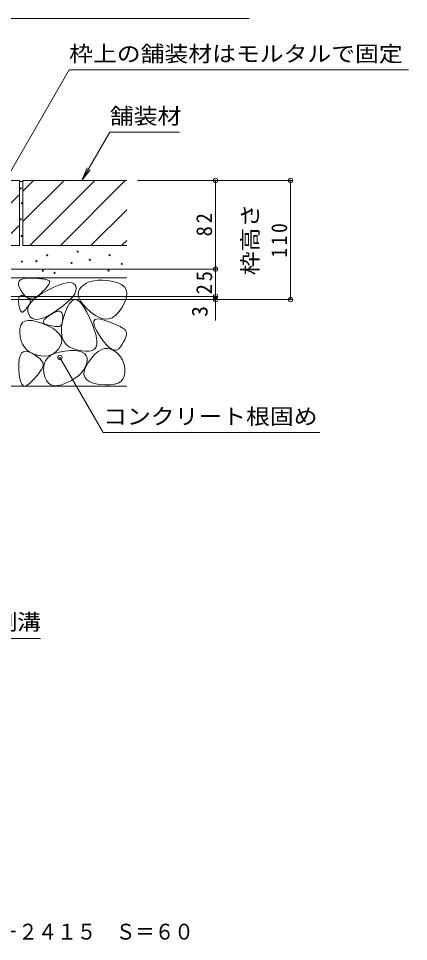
# Model space of a CAD drawing. Units: millimetres at full size, sheet at 1:5. Extents: x -1762 to 1950, y -1351 to 1333.
# Drawn here: x 1005 to 1365, y -1351 to -499 of the extents above; entities that cross this region are included whole.
import ezdxf
from ezdxf.enums import TextEntityAlignment as Align

# ---------------------------------------------------------------- set-up
doc = ezdxf.new("R2010")
doc.units = ezdxf.units.MM
doc.header["$LTSCALE"] = 5
doc.header["$PDMODE"] = 32
doc.header["$PDSIZE"] = 4
for name, color, linetype, lineweight in [('E-4_文字', 7, 'Continuous', 18), ('E-5_建具', 7, 'Continuous', 18), ('E-E_見え係り', 7, 'Continuous', 18)]:
    doc.layers.add(name, color=color, linetype=linetype, lineweight=lineweight)
doc.layers.add('F-4_F-4ﾚｲﾔ', color=2, linetype='Continuous')
doc.styles.add('ＭＳ ゴシック', font='')
doc.styles.get('ＭＳ ゴシック').set_extended_font_data('MS Gothic')

msp = doc.modelspace()

# ---------------------------------------------------------------- linework, layer by layer
at = {"layer": 'E-4_文字'}
for p, q in [((1258.045, -648.862), (1115.201, -648.862)), ((1187.257, -730.862), (1187.257, -648.862)), ((1256.545, -648.862), (1256.545, -758.862)), ((1188.757, -730.862), (957.317, -730.862)), ((1187.257, -755.862), (1187.257, -730.862)), ((1188.757, -755.862), (957.317, -755.862)), ((1187.257, -755.862), (1187.257, -758.862)), ((1258.045, -758.862), (957.317, -758.862)), ((1187.257, -758.862), (1187.257, -778.2))]:
    msp.add_line(p, q, dxfattribs=at)
for p in [(1187.257, -648.862), (1256.545, -648.862), (1187.257, -730.862), (1187.257, -755.862), (1187.257, -758.862), (1256.545, -758.862)]:
    msp.add_point(p, dxfattribs=at)
at = {"layer": 'E-5_建具'}
for p, q in [((972.077, -499.331), (1218.327, -499.331)), ((1052.065, -546.642), (953.005, -718.219)), ((1052.065, -546.642), (1365.433, -546.642)), ((1063.812, -648.862), (1068.595, -637.314)), ((1063.812, -648.862), (1071.421, -638.945)), ((1083.424, -881.378), (1043.485, -812.201)), ((1083.424, -881.378), (1283.424, -881.378)), ((937.948, -1071.622), (1025.55, -1071.622))]:
    msp.add_line(p, q, dxfattribs=at)
msp.add_lwpolyline([(1063.812, -648.862), (1089.617, -604.167), (1154.068, -604.167)], dxfattribs=at)
msp.add_point((1043.485, -812.201), dxfattribs=at)
at = {"layer": 'E-E_見え係り', "color": 2}
for p, q in [((896.318, -648.862), (1006.318, -648.862)), ((1006.318, -648.862), (1006.318, -708.862)), ((1006.318, -649.862), (1009.318, -649.862)), ((1009.318, -658.602), (1019.058, -648.862)), ((1009.318, -686.887), (1047.342, -648.862)), ((1009.318, -648.862), (1009.318, -708.862)), ((1009.318, -648.862), (1105.217, -648.862)), ((1015.626, -708.862), (1075.626, -648.862)), ((1043.91, -708.862), (1103.91, -648.862)), ((959.195, -708.862), (1006.318, -661.739)), ((1072.195, -708.862), (1105.217, -675.84)), ((987.479, -708.862), (1006.318, -690.024)), ((1100.479, -708.862), (1105.217, -704.124)), ((896.318, -708.862), (1006.318, -708.862)), ((1009.318, -708.862), (1105.217, -708.862)), ((1105.217, -738.862), (945.317, -738.862)), ((1105.217, -838.862), (934.317, -838.862))]:
    msp.add_line(p, q, dxfattribs=at)
for points in [[(1033.739, -741.56), (1034.064, -742.227), (1034.001, -743.129), (1033.55, -744.263), (1032.712, -745.632), (1031.486, -747.233), (1029.873, -749.069), (1027.872, -751.138), (1025.483, -753.44), (1022.945, -755.515), (1020.494, -756.904), (1018.13, -757.605), (1015.854, -757.62), (1013.666, -756.947), (1011.566, -755.586), (1009.553, -753.539), (1007.627, -750.805), (1006.11, -747.926), (1005.321, -745.445), (1005.26, -743.363), (1005.928, -741.679), (1007.324, -740.393), (1009.449, -739.505), (1012.302, -739.016), (1015.883, -738.925), (1019.615, -739.06), (1022.918, -739.251), (1025.792, -739.498), (1028.238, -739.799), (1030.256, -740.157), (1031.846, -740.569), (1033.007, -741.037)], [(1072.189, -770.478), (1076.528, -773.645), (1080.664, -775.731), (1084.598, -776.735), (1088.329, -776.658), (1091.858, -775.499), (1095.184, -773.259), (1098.308, -769.937), (1101.229, -765.534), (1103.558, -760.841), (1104.904, -756.651), (1105.268, -752.963), (1104.649, -749.778), (1103.048, -747.095), (1100.464, -744.915), (1096.898, -743.237), (1092.349, -742.062), (1087.486, -741.331), (1082.974, -740.985), (1078.816, -741.025), (1075.009, -741.45), (1071.556, -742.261), (1068.454, -743.457), (1065.706, -745.039), (1063.309, -747.006), (1061.506, -749.263), (1060.534, -751.713), (1060.396, -754.357), (1061.089, -757.194), (1062.616, -760.225), (1064.974, -763.449), (1068.166, -766.867)], [(1058.269, -746.478), (1058.663, -748.604), (1058.308, -750.924), (1057.205, -753.44), (1055.353, -756.15), (1052.753, -759.056), (1049.404, -762.156), (1045.307, -765.452), (1040.461, -768.942), (1035.491, -772.137), (1031.02, -774.546), (1027.049, -776.169), (1023.577, -777.006), (1020.605, -777.057), (1018.132, -776.322), (1016.159, -774.801), (1014.685, -772.494), (1013.893, -769.781), (1013.962, -767.04), (1014.895, -764.273), (1016.689, -761.478), (1019.347, -758.656), (1022.866, -755.808), (1027.249, -752.933), (1032.493, -750.03), (1037.863, -747.423), (1042.618, -745.434), (1046.761, -744.063), (1050.289, -743.31), (1053.205, -743.175), (1055.506, -743.658), (1057.195, -744.759)], [(1016.125, -761.475), (1015.77, -762.237), (1015.332, -763.049), (1014.811, -763.913), (1014.207, -764.828), (1013.521, -765.793), (1012.751, -766.811), (1011.899, -767.879), (1010.964, -768.998), (1010.027, -769.908), (1009.167, -770.347), (1008.384, -770.315), (1007.679, -769.813), (1007.051, -768.84), (1006.501, -767.396), (1006.027, -765.481), (1005.632, -763.096), (1005.4, -760.685), (1005.419, -758.695), (1005.688, -757.124), (1006.208, -755.974), (1006.978, -755.244), (1007.999, -754.933), (1009.271, -755.043), (1010.793, -755.573), (1012.317, -756.312), (1013.597, -757.051), (1014.631, -757.79), (1015.42, -758.528), (1015.964, -759.266), (1016.263, -760.003), (1016.317, -760.739)], [(1076.998, -802.334), (1077.619, -800.231), (1077.757, -797.594), (1077.409, -794.423), (1076.578, -790.718), (1075.261, -786.479), (1073.461, -781.706), (1071.175, -776.399), (1068.406, -770.558), (1065.448, -765.244), (1062.598, -761.519), (1059.856, -759.382), (1057.222, -758.834), (1054.696, -759.874), (1052.278, -762.503), (1049.968, -766.72), (1047.766, -772.526), (1046.02, -778.797), (1045.081, -784.412), (1044.946, -789.369), (1045.618, -793.67), (1047.094, -797.313), (1049.377, -800.3), (1052.464, -802.629), (1056.358, -804.302), (1060.439, -805.447), (1064.092, -806.195), (1067.315, -806.545), (1070.11, -806.498), (1072.475, -806.053), (1074.412, -805.211), (1075.919, -803.971)], [(1042.194, -783.767), (1041.143, -783.767), (1039.991, -783.7), (1038.738, -783.566), (1037.382, -783.365), (1035.925, -783.098), (1034.367, -782.763), (1032.706, -782.363), (1030.944, -781.895), (1029.419, -781.313), (1028.467, -780.571), (1028.09, -779.668), (1028.286, -778.603), (1029.057, -777.378), (1030.402, -775.991), (1032.321, -774.444), (1034.814, -772.735), (1037.423, -771.199), (1039.687, -770.169), (1041.609, -769.644), (1043.187, -769.626), (1044.421, -770.113), (1045.312, -771.105), (1045.859, -772.604), (1046.063, -774.608), (1046.031, -776.726), (1045.869, -778.566), (1045.579, -780.128), (1045.16, -781.412), (1044.612, -782.418), (1043.935, -783.146), (1043.129, -783.595)], [(1043.869, -801.774), (1042.17, -804.538), (1040.191, -806.805), (1037.934, -808.576), (1035.397, -809.85), (1032.582, -810.628), (1029.487, -810.909), (1026.114, -810.694), (1022.461, -809.982), (1018.892, -808.817), (1015.768, -807.243), (1013.09, -805.259), (1010.857, -802.866), (1009.07, -800.063), (1007.728, -796.851), (1006.832, -793.229), (1006.381, -789.198), (1006.516, -785.363), (1007.377, -782.331), (1008.964, -780.101), (1011.277, -778.674), (1014.316, -778.049), (1018.081, -778.227), (1022.572, -779.207), (1027.789, -780.99), (1032.923, -783.226), (1037.164, -785.565), (1040.513, -788.008), (1042.969, -790.554), (1044.533, -793.204), (1045.204, -795.957), (1044.983, -798.814)], [(1104.74, -788.491), (1104.963, -789.634), (1104.936, -790.949), (1104.66, -792.434), (1104.134, -794.091), (1103.359, -795.919), (1102.334, -797.918), (1101.06, -800.088), (1099.536, -802.429), (1097.79, -804.391), (1095.847, -805.421), (1093.709, -805.52), (1091.375, -804.689), (1088.845, -802.926), (1086.118, -800.232), (1083.196, -796.607), (1080.078, -792.051), (1077.346, -787.44), (1075.58, -783.648), (1074.78, -780.676), (1074.948, -778.524), (1076.081, -777.191), (1078.182, -776.679), (1081.249, -776.986), (1085.283, -778.113), (1089.539, -779.62), (1093.274, -781.067), (1096.488, -782.454), (1099.181, -783.782), (1101.353, -785.049), (1103.003, -786.256), (1104.132, -787.404)], [(1027.586, -821.522), (1026.71, -823.037), (1025.653, -824.644), (1024.415, -826.342), (1022.996, -828.131), (1021.396, -830.011), (1019.615, -831.982), (1017.653, -834.045), (1015.509, -836.198), (1013.399, -837.916), (1011.534, -838.671), (1009.915, -838.463), (1008.543, -837.292), (1007.416, -835.158), (1006.536, -832.062), (1005.902, -828.002), (1005.513, -822.98), (1005.47, -817.935), (1005.87, -813.807), (1006.714, -810.597), (1008.002, -808.304), (1009.734, -806.928), (1011.909, -806.469), (1014.528, -806.928), (1017.59, -808.304), (1020.62, -810.115), (1023.142, -811.882), (1025.154, -813.602), (1026.658, -815.277), (1027.653, -816.907), (1028.14, -818.491), (1028.117, -820.029)], [(1068.677, -815.614), (1068.094, -818.563), (1066.99, -821.391), (1065.365, -824.096), (1063.219, -826.679), (1060.552, -829.139), (1057.363, -831.478), (1053.654, -833.694), (1049.423, -835.787), (1045.17, -837.421), (1041.392, -838.255), (1038.088, -838.29), (1035.26, -837.527), (1032.907, -835.965), (1031.03, -833.603), (1029.627, -830.443), (1028.699, -826.484), (1028.396, -822.355), (1028.868, -818.686), (1030.113, -815.475), (1032.133, -812.724), (1034.926, -810.432), (1038.495, -808.599), (1042.837, -807.225), (1047.953, -806.311), (1053.093, -805.857), (1057.504, -805.865), (1061.187, -806.335), (1064.141, -807.267), (1066.368, -808.661), (1067.866, -810.516), (1068.636, -812.834)], [(1103.389, -826.35), (1102.838, -829.511), (1101.616, -832.152), (1099.724, -834.274), (1097.161, -835.878), (1093.928, -836.963), (1090.024, -837.528), (1085.45, -837.575), (1080.205, -837.102), (1075.162, -836.141), (1071.193, -834.72), (1068.298, -832.841), (1066.477, -830.502), (1065.73, -827.705), (1066.057, -824.448), (1067.458, -820.733), (1069.933, -816.558), (1072.931, -812.537), (1075.9, -809.28), (1078.841, -806.788), (1081.753, -805.062), (1084.637, -804.101), (1087.492, -803.904), (1090.319, -804.473), (1093.117, -805.806), (1095.714, -807.629), (1097.935, -809.664), (1099.782, -811.913), (1101.253, -814.374), (1102.35, -817.049), (1103.071, -819.936), (1103.418, -823.037)]]:
    msp.add_lwpolyline(points, close=True, dxfattribs=at)
at = {"layer": 'E-E_見え係り'}
for centre in [(1007.296, -656.209), (1008.408, -669.797), (1007.275, -684.734), (1008.269, -700.119), (1059.921, -714.489), (1008.416, -723.717), (1021.774, -723.374), (1031.779, -717.943), (1071.12, -721.982), (1089.455, -717.815), (1027.853, -732.196), (1054.322, -724.924), (1088.277, -731.96), (1100.654, -725.87), (1038.615, -734.086)]:
    msp.add_circle(centre, 0.5, dxfattribs=at)

# ---------------------------------------------------------------- texts
at = {"layer": 'E-4_文字', "color": 2, "style": 'ＭＳ ゴシック', "width": 1.1}
msp.add_text('枠高さ', height=14.66, rotation=90, dxfattribs=at).set_placement((1230.892, -736.362), align=Align.BOTTOM_LEFT)
at = {"layer": 'E-4_文字', "color": 2, "style": 'ＭＳ ゴシック'}
msp.add_text('3', height=14.66, rotation=90, dxfattribs=at).set_placement((1184.257, -774.716), align=Align.BOTTOM_LEFT)
at = {"layer": 'E-4_文字', "color": 2, "char_height": 14.66, "attachment_point": 7, "rotation": 90, "style": 'ＭＳ ゴシック'}
for s, insert in [('\\T1.27;\\W0.95;82', (1184.257, -700.487)), ('\\T1.27;\\W0.9;110', (1253.545, -720.112)), ('\\T1.27;\\W0.95;25', (1184.257, -753.987))]:
    msp.add_mtext(s, dxfattribs=dict(at, insert=insert))
at = {"layer": 'E-5_建具', "color": 2, "style": 'ＭＳ ゴシック', "width": 1.1}
for s, p in [('枠上の舗装材はモルタルで固定', (1052.065, -543.642)), ('舗装材', (1089.617, -601.167)), ('コンクリート根固め', (1083.424, -878.378)), ('Ｕ形側溝', (938.05, -1068.092))]:
    msp.add_text(s, height=14.66, dxfattribs=at).set_placement(p, align=Align.BOTTOM_LEFT)
at = {"layer": 'F-4_F-4ﾚｲﾔ', "style": 'ＭＳ ゴシック', "width": 0.9}
msp.add_text('ボーダースリット\u3000現場切断用スチール製枠\u3000納まり図\u3000ＢＫＩＴ－ＭＥＣ－２４１５\u3000Ｓ＝６０', height=14.66, dxfattribs=at).set_placement((375.25, -1353.94), align=Align.BOTTOM_LEFT)

doc.saveas('drawing.dxf')
